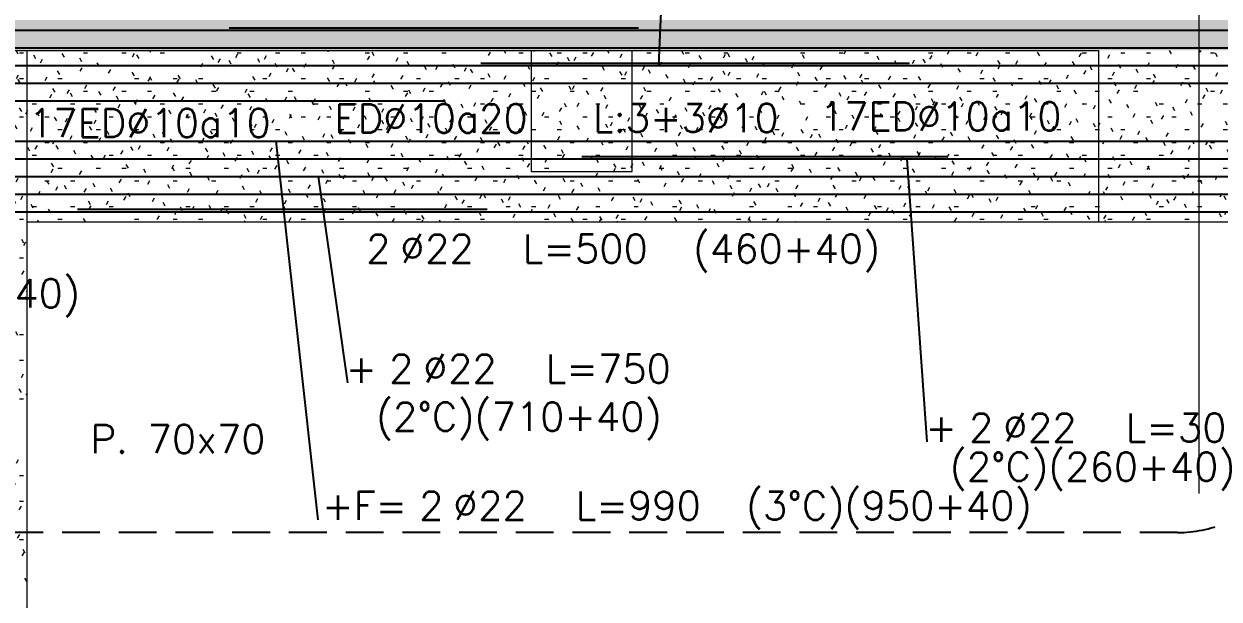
# Model space of a CAD drawing. Extents: x -10459 to 16942, y -13088 to 14608.
# Drawn here: x 4974.5 to 5448.6, y 2733.7 to 2961.7 of the extents above; entities that cross this region are included whole.
import ezdxf
from ezdxf.enums import TextEntityAlignment as Align

# ---------------------------------------------------------------- set-up
doc = ezdxf.new("R2010")
doc.units = 0
doc.header["$LTSCALE"] = 30
doc.header["$MEASUREMENT"] = 0
doc.linetypes.add("EJE1-1'$0$DASHED", pattern=[0.75, 0.5, -0.25])
doc.linetypes.add("EJE1-1'$0$RLE-PROYECCION", pattern=[0.71438, 0.47625, -0.23813])
doc.layers.get('0').update_dxf_attribs({"linetype": 'CONTINUOUS'})
for name, color, linetype in [("EJE1-1'$0$CORTES", 5, 'CONTINUOUS'), ("EJE1-1'$0$RLA-FE", 7, 'CONTINUOUS'), ("EJE1-1'$0$RLA-TEXTOS-FE", 9, 'CONTINUOUS')]:
    doc.layers.add(name, color=color, linetype=linetype)
doc.layers.add("EJE1-1'$0$RLA-ACHURADO", color=30, linetype="EJE1-1'$0$RLE-PROYECCION", lineweight=15, transparency=0.7)
for name, color, linetype, lineweight in [("EJE1-1'$0$RLA-CONTORNO", 30, 'CONTINUOUS', 15), ("EJE1-1'$0$RLA-EJES", 1, 'CONTINUOUS', 9), ("EJE1-1'$0$RLA-TEXTOS-1", 9, 'CONTINUOUS', 9)]:
    doc.layers.add(name, color=color, linetype=linetype, lineweight=lineweight)
doc.styles.add("EJE1-1'$0$RomanS", font='romans.shx', dxfattribs={"height": 11.25})
pattern_1 = [(0, (-234.281, -2576.79), (20.32, 5.08), [1.676, -13.564, 1.676, -13.564, -81.28]), (0, (-234.281, -2576.79), (20.32, 5.08), [-30.48, 1.676, -28.804, 1.676, -13.564, -35.56]), (0, (-234.281, -2576.79), (20.32, 5.08), [-76.2, 1.676, -8.484, 1.676, -23.724]), (120, (-226.661, -2574.25), (-14.559409, 15.057636), [1.676, -13.564, 1.676, -13.564, -81.28]), (120, (-226.661, -2574.25), (-14.559409, 15.057636), [-30.48, 1.676, -28.804, 1.676, -13.564, -35.56]), (120, (-226.661, -2574.25), (-14.559409, 15.057636), [-76.2, 1.676, -8.484, 1.676, -23.724]), (240, (-224.121, -2564.09), (-5.760591, -20.137636), [1.676, -13.564, 1.676, -13.564, -81.28]), (240, (-224.121, -2564.09), (-5.760591, -20.137636), [-30.48, 1.676, -28.804, 1.676, -13.564, -35.56]), (240, (-224.121, -2564.09), (-5.760591, -20.137636), [-76.2, 1.676, -8.484, 1.676, -23.724])]

# ---------------------------------------------------------------- blocks, each defined once
blk = doc.blocks.new('*U239')
at = {"layer": "EJE1-1'$0$RLA-FE"}
for p, q in [((0, 0), (918.21, 0)), ((918.21, 0), (968.21, 0)), ((968.21, 0), (1000, 0)), ((1000, 0), (1000, 0))]:
    blk.add_line(p, q, dxfattribs=at)
at = {"layer": "EJE1-1'$0$RLA-FE", "color": 3, "style": "EJE1-1'$0$RomanS", "flags": 8}
for tag, p in [('F=', (366.16, -18.3)), ('NUM', (380.57, -18.3))]:
    blk.add_attdef(tag, text='', height=11.25, dxfattribs=at).set_placement(p, align=Align.RIGHT)
at = {"layer": "EJE1-1'$0$RLA-FE", "color": 3, "style": "EJE1-1'$0$RomanS"}
for tag, p, flags in [('PHI', (384.47, -18.08), 12), ('DIAM', (394.32, -18.3), 12), ('MINUS', (416.34, -18.3), 13), ('MARK', (429.73, -18.3), 13), ('TEXTO_FE1', (433.03, -18.3), 8), ('TEXTO_FE2', (500.55, -18.28), 8), ('TIPO', (498.8, -57.92), 13), ('NVECES', (484.93, -76.86), 13), ('NUMFE', (488.86, -96.62), 13), ('CAPA', (497.06, -115.74), 13), ('DESPLAZA', (277.18, -134.17), 13), ('ESPACIO', (283.22, -152.53), 13), ('CANT', (297.06, -171.33), 13)]:
    blk.add_attdef(tag, p, '', height=11.25, dxfattribs=dict(at, flags=flags))
blk = doc.blocks.new('*U240')
at = {"layer": "EJE1-1'$0$RLA-FE"}
for p, q in [((460, 0), (460, 40)), ((0, 0), (0, 0)), ((0, 0), (378.21, 0)), ((378.21, 0), (428.21, 0)), ((428.21, 0), (460, 0))]:
    blk.add_line(p, q, dxfattribs=at)
at = {"layer": "EJE1-1'$0$RLA-FE", "color": 3, "style": "EJE1-1'$0$RomanS", "flags": 8}
for tag, p in [('F=', (109.75, -20.24)), ('NUM', (124.16, -20.24))]:
    blk.add_attdef(tag, text='', height=11.25, dxfattribs=at).set_placement(p, align=Align.RIGHT)
at = {"layer": "EJE1-1'$0$RLA-FE", "color": 3, "style": "EJE1-1'$0$RomanS"}
for tag, p, flags in [('PHI', (128.05, -20.02), 12), ('DIAM', (137.91, -20.24), 12), ('MINUS', (159.93, -20.24), 13), ('MARK', (173.32, -20.24), 13), ('TEXTO_FE1', (176.62, -20.24), 8), ('TEXTO_FE2', (244.14, -20.22), 8), ('TIPO', (228.8, -57.92), 13), ('NVECES', (214.93, -76.86), 13), ('NUMFE', (218.86, -96.62), 13), ('CAPA', (227.06, -115.74), 13), ('DESPLAZA', (277.18, -134.17), 13), ('ESPACIO', (283.22, -152.53), 13), ('CANT', (297.06, -171.33), 13)]:
    blk.add_attdef(tag, p, '', height=11.25, dxfattribs=dict(at, flags=flags))
blk = doc.blocks.new('*U149')
at = {"layer": "EJE1-1'$0$RLA-FE", "color": 6}
blk.add_line((0, 1), (162.5, 1), dxfattribs=at)
at = {"layer": "EJE1-1'$0$RLA-FE", "color": 3, "style": "EJE1-1'$0$RomanS", "flags": 8}
for tag, p in [('(', (66.91, 9.14)), ('EMP', (85.93, 9.14)), (')', (105.25, 9.14))]:
    blk.add_attdef(tag, text='', height=11.25, dxfattribs=at).set_placement(p, align=Align.CENTER)
blk = doc.blocks.new('*U241')
at = {"layer": "EJE1-1'$0$RLA-FE"}
for p, q in [((0, 0), (628.21, 0)), ((628.21, 0), (678.21, 0)), ((678.21, 0), (710, 0))]:
    blk.add_line(p, q, dxfattribs=at)
at = {"layer": "EJE1-1'$0$RLA-FE", "color": 3, "style": "EJE1-1'$0$RomanS"}
for tag, p, flags in [('TIPO', (353.8, -57.92), 13), ('NVECES', (339.93, -76.86), 13), ('PHI', (387.16, -81.55), 12), ('DIAM', (397.01, -81.77), 12), ('MINUS', (419.03, -81.77), 13), ('MARK', (432.42, -81.77), 13), ('TEXTO_FE1', (435.72, -81.77), 8), ('NUMFE', (343.86, -96.62), 13), ('TEXTO_FE2', (368.41, -100.78), 8), ('CAPA', (352.06, -115.74), 13), ('DESPLAZA', (277.18, -134.17), 13), ('ESPACIO', (283.22, -152.53), 13), ('CANT', (297.06, -171.33), 13)]:
    blk.add_attdef(tag, p, '', height=11.25, dxfattribs=dict(at, flags=flags))
at = {"layer": "EJE1-1'$0$RLA-FE", "color": 3, "style": "EJE1-1'$0$RomanS", "flags": 8}
for tag, p in [('F=', (368.85, -81.77)), ('NUM', (383.26, -81.77))]:
    blk.add_attdef(tag, text='', height=11.25, dxfattribs=at).set_placement(p, align=Align.RIGHT)
blk = doc.blocks.new('*U242')
at = {"layer": "EJE1-1'$0$RLA-FE"}
for p, q in [((0, 0), (878.21, 0)), ((878.21, 0), (928.21, 0)), ((928.21, 0), (960, 0))]:
    blk.add_line(p, q, dxfattribs=at)
at = {"layer": "EJE1-1'$0$RLA-FE", "color": 3, "style": "EJE1-1'$0$RomanS", "flags": 8}
for tag, p in [('F=', (253.31, -44.98)), ('NUM', (267.71, -44.98))]:
    blk.add_attdef(tag, text='', height=11.25, dxfattribs=at).set_placement(p, align=Align.RIGHT)
at = {"layer": "EJE1-1'$0$RLA-FE", "color": 3, "style": "EJE1-1'$0$RomanS"}
for tag, p, flags in [('PHI', (271.61, -44.76), 12), ('DIAM', (281.47, -44.98), 12), ('MINUS', (303.48, -44.98), 13), ('MARK', (316.88, -44.98), 13), ('TEXTO_FE1', (320.18, -44.98), 8), ('TEXTO_FE2', (387.7, -44.96), 8), ('TIPO', (478.8, -57.92), 13), ('NVECES', (464.93, -76.86), 13), ('NUMFE', (468.86, -96.62), 13), ('CAPA', (477.06, -115.74), 13), ('DESPLAZA', (277.18, -134.17), 13), ('ESPACIO', (283.22, -152.53), 13), ('CANT', (297.06, -171.33), 13)]:
    blk.add_attdef(tag, p, '', height=11.25, dxfattribs=dict(at, flags=flags))
blk = doc.blocks.new('*U162')
at = {"layer": "EJE1-1'$0$RLA-FE"}
for p, q in [((0, 0), (1018.21, 0)), ((1018.21, 0), (1068.21, 0)), ((1068.21, 0), (1100, 0)), ((1100, 0), (1100, 0))]:
    blk.add_line(p, q, dxfattribs=at)
at = {"layer": "EJE1-1'$0$RLA-FE", "color": 3, "style": "EJE1-1'$0$RomanS"}
for tag, p, flags in [('TIPO', (548.8, -57.92), 13), ('NVECES', (534.93, -76.86), 13), ('PHI', (466.73, -94.62), 12), ('DIAM', (476.59, -94.83), 12), ('MINUS', (498.6, -94.83), 13), ('MARK', (512, -94.83), 13), ('TEXTO_FE1', (515.3, -94.83), 8), ('TEXTO_FE2', (582.82, -94.81), 8), ('NUMFE', (538.86, -96.62), 13), ('CAPA', (547.06, -115.74), 13), ('DESPLAZA', (277.18, -134.17), 13), ('ESPACIO', (283.22, -152.53), 13), ('CANT', (297.06, -171.33), 13)]:
    blk.add_attdef(tag, p, '', height=11.25, dxfattribs=dict(at, flags=flags))
at = {"layer": "EJE1-1'$0$RLA-FE", "color": 3, "style": "EJE1-1'$0$RomanS", "flags": 8}
for tag, p in [('F=', (448.43, -94.83)), ('NUM', (462.83, -94.83))]:
    blk.add_attdef(tag, text='', height=11.25, dxfattribs=at).set_placement(p, align=Align.RIGHT)
blk = doc.blocks.new('*U163')
at = {"layer": "EJE1-1'$0$RLA-FE"}
for p, q in [((260, 0), (260, 40)), ((0, 0), (0, 0)), ((0, 0), (178.21, 0)), ((178.21, 0), (228.21, 0)), ((228.21, 0), (260, 0))]:
    blk.add_line(p, q, dxfattribs=at)
at = {"layer": "EJE1-1'$0$RLA-FE", "color": 3, "style": "EJE1-1'$0$RomanS"}
for tag, p, flags in [('TIPO', (128.8, -57.92), 13), ('NVECES', (114.93, -76.86), 13), ('NUMFE', (118.86, -96.62), 13), ('PHI', (167.19, -111.95), 12), ('DIAM', (177.05, -112.16), 12), ('MINUS', (199.07, -112.16), 13), ('MARK', (212.46, -112.16), 13), ('TEXTO_FE1', (215.76, -112.16), 8), ('CAPA', (127.06, -115.74), 13), ('TEXTO_FE2', (146.01, -127.68), 8), ('DESPLAZA', (277.18, -134.17), 13), ('ESPACIO', (283.22, -152.53), 13), ('CANT', (297.06, -171.33), 13)]:
    blk.add_attdef(tag, p, '', height=11.25, dxfattribs=dict(at, flags=flags))
at = {"layer": "EJE1-1'$0$RLA-FE", "color": 3, "style": "EJE1-1'$0$RomanS", "flags": 8}
for tag, p in [('F=', (148.89, -112.16)), ('NUM', (163.3, -112.16))]:
    blk.add_attdef(tag, text='', height=11.25, dxfattribs=at).set_placement(p, align=Align.RIGHT)
blk = doc.blocks.new('*U164')
at = {"layer": "EJE1-1'$0$RLA-FE", "color": 6}
blk.add_line((0, 1), (145, 1), dxfattribs=at)
at = {"layer": "EJE1-1'$0$RLA-FE", "color": 3, "style": "EJE1-1'$0$RomanS", "flags": 8}
for tag, p in [('(', (58.16, 9.14)), ('EMP', (77.18, 9.14)), (')', (96.5, 9.14))]:
    blk.add_attdef(tag, text='', height=11.25, dxfattribs=at).set_placement(p, align=Align.CENTER)
blk = doc.blocks.new('*U165')
at = {"layer": "EJE1-1'$0$RLA-FE"}
for p, q in [((0, 0), (868.21, 0)), ((868.21, 0), (918.21, 0)), ((918.21, 0), (950, 0))]:
    blk.add_line(p, q, dxfattribs=at)
at = {"layer": "EJE1-1'$0$RLA-FE", "color": 3, "style": "EJE1-1'$0$RomanS"}
for tag, p, flags in [('TIPO', (473.8, -57.92), 13), ('NVECES', (459.93, -76.86), 13), ('NUMFE', (463.86, -96.62), 13), ('CAPA', (472.06, -115.74), 13), ('DESPLAZA', (217.18, -134.17), 13), ('ESPACIO', (223.22, -152.53), 13), ('PHI', (639.09, -149.92), 12), ('DIAM', (648.95, -150.13), 12), ('MINUS', (670.96, -150.13), 13), ('MARK', (684.36, -150.13), 13), ('TEXTO_FE1', (687.66, -150.13), 8), ('TEXTO_FE2', (755.18, -150.12), 8), ('CANT', (237.06, -171.33), 13)]:
    blk.add_attdef(tag, p, '', height=11.25, dxfattribs=dict(at, flags=flags))
at = {"layer": "EJE1-1'$0$RLA-FE", "color": 3, "style": "EJE1-1'$0$RomanS", "flags": 8}
for tag, p in [('F=', (620.79, -150.13)), ('NUM', (635.19, -150.13))]:
    blk.add_attdef(tag, text='', height=11.25, dxfattribs=at).set_placement(p, align=Align.RIGHT)
blk = doc.blocks.new('*U166')
at = {"layer": "EJE1-1'$0$RLA-FE"}
for p, q in [((0, 0), (1118.21, 0)), ((1118.21, 0), (1168.21, 0)), ((1168.21, 0), (1200, 0)), ((1200, 0), (1200, 0))]:
    blk.add_line(p, q, dxfattribs=at)
at = {"layer": "EJE1-1'$0$RLA-FE", "color": 3, "style": "EJE1-1'$0$RomanS", "flags": 8}
for tag, p in [('F=', (508.44, 7.32)), ('NUM', (522.85, 7.32))]:
    blk.add_attdef(tag, text='', height=11.25, dxfattribs=at).set_placement(p, align=Align.RIGHT)
at = {"layer": "EJE1-1'$0$RLA-FE", "color": 3, "style": "EJE1-1'$0$RomanS"}
for tag, p, flags in [('PHI', (526.74, 7.54), 12), ('DIAM', (536.6, 7.32), 12), ('MINUS', (558.62, 7.32), 13), ('MARK', (572.01, 7.32), 13), ('TEXTO_FE1', (575.31, 7.32), 8), ('TEXTO_FE2', (642.83, 7.34), 8), ('TIPO', (598.8, -57.92), 13), ('NVECES', (584.93, -76.86), 13), ('NUMFE', (588.86, -96.62), 13), ('CAPA', (597.06, -115.74), 13), ('DESPLAZA', (277.18, -134.17), 13), ('ESPACIO', (283.22, -152.53), 13), ('CANT', (297.06, -171.33), 13)]:
    blk.add_attdef(tag, p, '', height=11.25, dxfattribs=dict(at, flags=flags))
blk = doc.blocks.new('*U167')
at = {"layer": "EJE1-1'$0$RLA-FE"}
for p, q in [((0, 0), (0, 0)), ((0, 0), (318.21, 0)), ((318.21, 0), (368.21, 0)), ((368.21, 0), (400, 0)), ((400, 0), (400, -50))]:
    blk.add_line(p, q, dxfattribs=at)
at = {"layer": "EJE1-1'$0$RLA-FE", "color": 3, "style": "EJE1-1'$0$RomanS"}
for tag, p, flags in [('TEXTO_FE2', (215.75, 24.04), 8), ('PHI', (212.94, 7.54), 12), ('DIAM', (222.79, 7.32), 12), ('MINUS', (244.81, 7.32), 13), ('MARK', (258.2, 7.32), 13), ('TEXTO_FE1', (261.5, 7.32), 8), ('TIPO', (198.8, -57.92), 13), ('NVECES', (184.93, -76.86), 13), ('NUMFE', (188.86, -96.62), 13), ('CAPA', (197.06, -115.74), 13), ('DESPLAZA', (277.18, -134.17), 13), ('ESPACIO', (283.22, -152.53), 13), ('CANT', (297.06, -171.33), 13)]:
    blk.add_attdef(tag, p, '', height=11.25, dxfattribs=dict(at, flags=flags))
at = {"layer": "EJE1-1'$0$RLA-FE", "color": 3, "style": "EJE1-1'$0$RomanS", "flags": 8}
for tag, p in [('F=', (194.63, 7.32)), ('NUM', (209.04, 7.32))]:
    blk.add_attdef(tag, text='', height=11.25, dxfattribs=at).set_placement(p, align=Align.RIGHT)
blk = doc.blocks.new('*U168')
at = {"layer": "EJE1-1'$0$RLA-FE", "color": 6}
blk.add_line((0, 1), (162.37, 1), dxfattribs=at)
at = {"layer": "EJE1-1'$0$RLA-FE", "color": 3, "style": "EJE1-1'$0$RomanS", "flags": 8}
for tag, p in [('(', (66.84, 9.14)), ('EMP', (85.87, 9.14)), (')', (105.18, 9.14))]:
    blk.add_attdef(tag, text='', height=11.25, dxfattribs=at).set_placement(p, align=Align.CENTER)
blk = doc.blocks.new('*U169')
at = {"layer": "EJE1-1'$0$RLA-FE"}
for p, q in [((0, 0), (868.21, 0)), ((868.21, 0), (918.21, 0)), ((918.21, 0), (950, 0))]:
    blk.add_line(p, q, dxfattribs=at)
at = {"layer": "EJE1-1'$0$RLA-FE", "color": 3, "style": "EJE1-1'$0$RomanS", "flags": 8}
for tag, p in [('F=', (361.1, 58.14)), ('NUM', (375.51, 58.14))]:
    blk.add_attdef(tag, text='', height=11.25, dxfattribs=at).set_placement(p, align=Align.RIGHT)
at = {"layer": "EJE1-1'$0$RLA-FE", "color": 3, "style": "EJE1-1'$0$RomanS"}
for tag, p, flags in [('PHI', (379.4, 58.36), 12), ('DIAM', (389.26, 58.14), 12), ('MINUS', (411.28, 58.14), 13), ('MARK', (424.67, 58.14), 13), ('TEXTO_FE1', (427.97, 58.14), 8), ('TEXTO_FE2', (495.49, 58.16), 8), ('TIPO', (473.8, -57.92), 13), ('NVECES', (459.93, -76.86), 13), ('NUMFE', (463.86, -96.62), 13), ('CAPA', (472.06, -115.74), 13), ('DESPLAZA', (277.18, -134.17), 13), ('ESPACIO', (283.22, -152.53), 13), ('CANT', (297.06, -171.33), 13)]:
    blk.add_attdef(tag, p, '', height=11.25, dxfattribs=dict(at, flags=flags))
blk = doc.blocks.new('*U251')
at = {"layer": "EJE1-1'$0$RLA-FE"}
for p, q in [((0, 0), (1068.21, 0)), ((1068.21, 0), (1118.21, 0)), ((1118.21, 0), (1150, 0)), ((1150, 0), (1150, 0))]:
    blk.add_line(p, q, dxfattribs=at)
at = {"layer": "EJE1-1'$0$RLA-FE", "color": 3, "style": "EJE1-1'$0$RomanS", "flags": 8}
for tag, p in [('F=', (381.87, 42.35)), ('NUM', (396.28, 42.35))]:
    blk.add_attdef(tag, text='', height=11.25, dxfattribs=at).set_placement(p, align=Align.RIGHT)
at = {"layer": "EJE1-1'$0$RLA-FE", "color": 3, "style": "EJE1-1'$0$RomanS"}
for tag, p, flags in [('PHI', (400.17, 42.56), 14), ('DIAM', (410.03, 42.35), 12), ('MINUS', (432.05, 42.35), 13), ('MARK', (445.44, 42.35), 13), ('TEXTO_FE1', (448.74, 42.35), 8), ('TEXTO_FE2', (516.26, 42.36), 8), ('TIPO', (573.8, -75.78), 13), ('NVECES', (559.93, -94.72), 13), ('NUMFE', (563.86, -114.48), 13), ('CAPA', (572.06, -133.6), 13), ('DESPLAZA', (278.34, -151.59), 13), ('ESPACIO', (284.39, -169.95), 13), ('CANT', (298.23, -188.75), 13)]:
    blk.add_attdef(tag, p, '', height=11.25, dxfattribs=dict(at, flags=flags))
blk = doc.blocks.new('*U173')
at = {"layer": "EJE1-1'$0$RLA-FE"}
for p, q in [((0, 0), (0, 0)), ((0, 0), (218.21, 0)), ((218.21, 0), (268.21, 0)), ((268.21, 0), (300, 0)), ((300, 0), (300, -50))]:
    blk.add_line(p, q, dxfattribs=at)
at = {"layer": "EJE1-1'$0$RLA-FE", "color": 3, "style": "EJE1-1'$0$RomanS"}
for tag, p, flags in [('TEXTO_FE2', (88.63, 107.08), 8), ('PHI', (131.43, 86.91), 14), ('DIAM', (141.28, 86.69), 12), ('MINUS', (163.3, 86.69), 13), ('MARK', (176.69, 86.69), 13), ('TEXTO_FE1', (179.99, 86.69), 8), ('TIPO', (148.8, -75.78), 13), ('NVECES', (134.93, -94.72), 13), ('NUMFE', (138.86, -114.48), 13), ('CAPA', (147.06, -133.6), 13), ('DESPLAZA', (278.34, -151.59), 13), ('ESPACIO', (284.39, -169.95), 13), ('CANT', (298.23, -188.75), 13)]:
    blk.add_attdef(tag, p, '', height=11.25, dxfattribs=dict(at, flags=flags))
at = {"layer": "EJE1-1'$0$RLA-FE", "color": 3, "style": "EJE1-1'$0$RomanS", "flags": 8}
for tag, p in [('F=', (113.12, 86.69)), ('NUM', (127.53, 86.69))]:
    blk.add_attdef(tag, text='', height=11.25, dxfattribs=at).set_placement(p, align=Align.RIGHT)
blk = doc.blocks.new('*U174')
at = {"layer": "EJE1-1'$0$RLA-FE", "color": 6}
blk.add_line((0, 1), (170, 1), dxfattribs=at)
at = {"layer": "EJE1-1'$0$RLA-FE", "color": 3, "style": "EJE1-1'$0$RomanS", "flags": 8}
for tag, p in [('(', (70.66, 9.14)), ('EMP', (89.68, 9.14)), (')', (109, 9.14))]:
    blk.add_attdef(tag, text='', height=11.25, dxfattribs=at).set_placement(p, align=Align.CENTER)
blk = doc.blocks.new('*U176')
at = {"layer": "EJE1-1'$0$RLA-FE"}
for p, q in [((0, 0), (718.21, 0)), ((718.21, 0), (768.21, 0)), ((768.21, 0), (800, 0))]:
    blk.add_line(p, q, dxfattribs=at)
at = {"layer": "EJE1-1'$0$RLA-FE", "color": 3, "style": "EJE1-1'$0$RomanS", "flags": 8}
for tag, p in [('F=', (308.44, 110.72)), ('NUM', (322.85, 110.72))]:
    blk.add_attdef(tag, text='', height=11.25, dxfattribs=at).set_placement(p, align=Align.RIGHT)
at = {"layer": "EJE1-1'$0$RLA-FE", "color": 3, "style": "EJE1-1'$0$RomanS"}
for tag, p, flags in [('PHI', (326.74, 110.93), 14), ('DIAM', (336.6, 110.72), 12), ('MINUS', (358.62, 110.72), 13), ('MARK', (372.01, 110.72), 13), ('TEXTO_FE1', (375.31, 110.72), 8), ('TEXTO_FE2', (442.83, 110.74), 8), ('TIPO', (398.8, -75.78), 13), ('NVECES', (384.93, -94.72), 13), ('NUMFE', (388.86, -114.48), 13), ('CAPA', (397.06, -133.6), 13), ('DESPLAZA', (278.34, -151.59), 13), ('ESPACIO', (284.39, -169.95), 13), ('CANT', (298.23, -188.75), 13)]:
    blk.add_attdef(tag, p, '', height=11.25, dxfattribs=dict(at, flags=flags))
blk = doc.blocks.new('*U178')
at = {"layer": "EJE1-1'$0$RLA-FE"}
for p, q in [((0, 0), (0, 0)), ((0, 0), (268.21, 0)), ((268.21, 0), (318.21, 0)), ((318.21, 0), (350, 0)), ((350, 0), (350, 0))]:
    blk.add_line(p, q, dxfattribs=at)
at = {"layer": "EJE1-1'$0$RLA-FE", "color": 3, "style": "EJE1-1'$0$RomanS"}
for tag, p, flags in [('PHI', (99.62, 135.86), 14), ('DIAM', (109.48, 135.65), 12), ('MINUS', (131.5, 135.65), 13), ('MARK', (144.89, 135.65), 13), ('TEXTO_FE1', (148.19, 135.65), 8), ('TEXTO_FE2', (215.71, 135.66), 8), ('TIPO', (173.8, -75.78), 13), ('NVECES', (159.93, -94.72), 13), ('NUMFE', (163.86, -114.48), 13), ('CAPA', (172.06, -133.6), 13), ('DESPLAZA', (278.34, -151.59), 13), ('ESPACIO', (284.39, -169.95), 13), ('CANT', (298.23, -188.75), 13)]:
    blk.add_attdef(tag, p, '', height=11.25, dxfattribs=dict(at, flags=flags))
at = {"layer": "EJE1-1'$0$RLA-FE", "color": 3, "style": "EJE1-1'$0$RomanS", "flags": 8}
for tag, p in [('F=', (81.32, 135.65)), ('NUM', (95.73, 135.65))]:
    blk.add_attdef(tag, text='', height=11.25, dxfattribs=at).set_placement(p, align=Align.RIGHT)
blk = doc.blocks.new("EJE1-1'")
at = {"layer": "EJE1-1'$0$RLA-ACHURADO"}
h = blk.add_hatch(dxfattribs=at)
h.set_pattern_fill('SAND - DENSE', color=256, style=0, pattern_type=2)
h.set_pattern_definition(pattern_1)
h.paths.add_polyline_path([(2720.477, 775), (2720.477, 787), (2135.481, 787), (2135.481, 775), (2636.786, 775)], flags=0)
h = blk.add_hatch(dxfattribs=at)
h.set_pattern_fill('SAND - DENSE', color=256, style=0, pattern_type=2)
h.set_pattern_definition(pattern_1)
h.paths.add_polyline_path([(2070.481, 391), (2140.481, 391), (2140.481, 775), (2135.481, 775), (2135.481, 707), (2075.481, 707), (2075.481, 772), (2070.481, 772), (2070.481, 707)], flags=0)
h = blk.add_hatch(dxfattribs=at)
h.set_pattern_fill('SAND - DENSE', color=256, style=0, pattern_type=2)
h.set_pattern_definition(pattern_1)
h.paths.add_polyline_path([(2140.481, 707), (2565.477, 707), (2565.477, 775), (2380.481, 775), (2380.481, 727), (2340.481, 727), (2340.481, 775), (2140.481, 775), (2140.481, 772)], flags=0)
h = blk.add_hatch(dxfattribs=at)
h.set_pattern_fill('SAND - DENSE', color=256, style=0, pattern_type=2)
h.set_pattern_definition(pattern_1)
h.paths.add_polyline_path([(2378.259, 727), (2380.481, 727), (2380.481, 775), (2340.481, 775), (2340.481, 727)], flags=0)
h = blk.add_hatch(dxfattribs=at)
h.set_pattern_fill('SAND - DENSE', color=256, style=0, pattern_type=2)
h.set_pattern_definition(pattern_1)
h.paths.add_polyline_path([(2565.477, 707), (2625.477, 707), (2625.477, 775), (2565.477, 775), (2565.477, 739.421)], flags=0)
at = {"layer": "EJE1-1'$0$CORTES", "color": 1, "linetype": "EJE1-1'$0$DASHED"}
blk.add_lwpolyline([(2096.685, 1296.086), (2596.866, 1296.086, -0.4142136), (2646.866, 1246.086), (2646.866, 633.863, -0.4142136), (2596.866, 583.863), (2096.685, 583.863, -0.4142136), (2046.685, 633.863), (2046.685, 1246.086, -0.4142136)], format="xyb", close=True, dxfattribs=at)
at = {"layer": "EJE1-1'$0$RLA-CONTORNO"}
for p, q in [((2135.481, 775), (2340.481, 775)), ((2140.481, 391), (2140.481, 775)), ((2340.481, 775), (2340.481, 727)), ((2340.486, 775), (2380.476, 775)), ((2380.481, 775), (2565.477, 775)), ((2380.481, 727), (2380.481, 775)), ((2565.477, 775), (2565.477, 707)), ((2340.481, 727), (2380.481, 727)), ((2140.481, 707), (2565.477, 707)), ((2565.477, 707), (2625.477, 707))]:
    blk.add_line(p, q, dxfattribs=at)
at = {"layer": "EJE1-1'$0$RLA-EJES"}
blk.add_line((2605.481, 599.295), (2605.481, 1463), dxfattribs=at)
at = {"layer": "EJE1-1'$0$RLA-FE", "color": 2}
for p, q in [((2391.099, 769), (2394.882, 855.692)), ((2255.906, 588.867), (2239.317, 739)), ((2497.582, 619.837), (2489.588, 732)), ((2255.912, 725), (2267.545, 643.235))]:
    blk.add_line(p, q, dxfattribs=at)
at = {"layer": "EJE1-1'$0$RLA-FE"}
ref = blk.add_blockref('*U178', (1956.314, 755), dxfattribs=at)
ref.add_attrib('DIAM', '28', (2065.791, 890.646), dxfattribs={"color": 3, "height": 11.25, "style": "EJE1-1'$0$RomanS"})
ref.add_attrib('NUM', '2', dxfattribs={"color": 3, "height": 11.25, "style": "EJE1-1'$0$RomanS"}).set_placement((2052.04, 890.646), align=Align.RIGHT)
ref.add_attrib('TEXTO_FE1', 'L=350', (2104.503, 890.646), dxfattribs={"color": 3, "height": 11.25, "style": "EJE1-1'$0$RomanS"})
ref.add_attrib('TEXTO_FE2', '(3°C)', (2172.025, 890.664), dxfattribs={"color": 3, "height": 11.25, "style": "EJE1-1'$0$RomanS"})
ref.add_attrib('F=', "+F'=", dxfattribs={"color": 3, "height": 11.25, "style": "EJE1-1'$0$RomanS"}).set_placement((2037.631, 890.646), align=Align.RIGHT)
ref = blk.add_blockref('*U173', (2320.477, 769), dxfattribs=at)
ref.add_attrib('DIAM', '25', (2461.761, 855.692), dxfattribs={"color": 3, "height": 11.25, "style": "EJE1-1'$0$RomanS"})
ref.add_attrib('NUM', '2', dxfattribs={"color": 3, "height": 11.25, "style": "EJE1-1'$0$RomanS"}).set_placement((2448.01, 855.692), align=Align.RIGHT)
ref.add_attrib('TEXTO_FE1', 'L=350', (2500.472, 855.692), dxfattribs={"color": 3, "height": 11.25, "style": "EJE1-1'$0$RomanS"})
ref.add_attrib('TEXTO_FE2', '(2°C)(300+50)', (2409.106, 876.081), dxfattribs={"color": 3, "height": 11.25, "style": "EJE1-1'$0$RomanS"})
ref.add_attrib('F=', "+F'=", dxfattribs={"color": 3, "height": 11.25, "style": "EJE1-1'$0$RomanS"}).set_placement((2433.601, 855.692), align=Align.RIGHT)
for name, p in [('*U176', (1820.477, 762)), ('*U169', (1670.478, 776)), ('*U251', (1340.481, 769)), ('*U166', (1182.981, 783)), ('*U168', (2220.609, 783)), ('*U174', (2320.477, 769)), ('*U162', (1405.481, 732)), ('*U164', (2360.477, 732)), ('*U149', (2160.477, 711)), ('*U239', (1322.98, 711))]:
    blk.add_blockref(name, p, dxfattribs=at)
ref = blk.add_blockref('*U167', (2220.609, 783), dxfattribs=at)
ref.add_attrib('DIAM', '25', (2443.401, 790.324), dxfattribs={"color": 3, "height": 11.25, "style": "EJE1-1'$0$RomanS"})
ref.add_attrib('NUM', '2', dxfattribs={"color": 3, "height": 11.25, "style": "EJE1-1'$0$RomanS"}).set_placement((2429.65, 790.324), align=Align.RIGHT)
ref.add_attrib('TEXTO_FE1', 'L=450', (2482.113, 790.324), dxfattribs={"color": 3, "height": 11.25, "style": "EJE1-1'$0$RomanS"})
ref.add_attrib('TEXTO_FE2', '(400+50)', (2436.359, 807.045), dxfattribs={"color": 3, "height": 11.25, "style": "EJE1-1'$0$RomanS"})
ref.add_attrib('PHI', '%%C', (2433.546, 790.538), dxfattribs={"color": 3, "height": 11.25, "style": "EJE1-1'$0$RomanS"})
ref = blk.add_blockref('*U165', (1670.477, 739), dxfattribs=at)
ref.add_attrib('DIAM', '22', (2319.423, 588.867), dxfattribs={"color": 3, "height": 11.25, "style": "EJE1-1'$0$RomanS"})
ref.add_attrib('NUM', '2', dxfattribs={"color": 3, "height": 11.25, "style": "EJE1-1'$0$RomanS"}).set_placement((2305.672, 588.867), align=Align.RIGHT)
ref.add_attrib('TEXTO_FE1', 'L=990', (2358.134, 588.867), dxfattribs={"color": 3, "height": 11.25, "style": "EJE1-1'$0$RomanS"})
ref.add_attrib('TEXTO_FE2', '(3°C)(950+40)', (2425.656, 588.884), dxfattribs={"color": 3, "height": 11.25, "style": "EJE1-1'$0$RomanS"})
ref.add_attrib('PHI', '%%C', (2309.567, 589.081), dxfattribs={"color": 3, "height": 11.25, "style": "EJE1-1'$0$RomanS"})
ref.add_attrib('F=', '+F=', dxfattribs={"color": 3, "height": 11.25, "style": "EJE1-1'$0$RomanS"}).set_placement((2291.263, 588.867), align=Align.RIGHT)
ref = blk.add_blockref('*U163', (2360.477, 732), dxfattribs=at)
ref.add_attrib('DIAM', '22', (2537.528, 619.837), dxfattribs={"color": 3, "height": 11.25, "style": "EJE1-1'$0$RomanS"})
ref.add_attrib('NUM', '2', dxfattribs={"color": 3, "height": 11.25, "style": "EJE1-1'$0$RomanS"}).set_placement((2523.776, 619.837), align=Align.RIGHT)
ref.add_attrib('TEXTO_FE1', 'L=300', (2576.239, 619.837), dxfattribs={"color": 3, "height": 11.25, "style": "EJE1-1'$0$RomanS"})
ref.add_attrib('TEXTO_FE2', '(2°C)(260+40)', (2506.492, 604.317), dxfattribs={"color": 3, "height": 11.25, "style": "EJE1-1'$0$RomanS"})
ref.add_attrib('PHI', '%%C', (2527.672, 620.051), dxfattribs={"color": 3, "height": 11.25, "style": "EJE1-1'$0$RomanS"})
ref.add_attrib('F=', '+', dxfattribs={"color": 3, "height": 11.25, "style": "EJE1-1'$0$RomanS"}).set_placement((2509.368, 619.837), align=Align.RIGHT)
ref = blk.add_blockref('*U241', (1910.477, 725), dxfattribs=at)
ref.add_attrib('DIAM', '22', (2307.491, 643.235), dxfattribs={"color": 3, "height": 11.25, "style": "EJE1-1'$0$RomanS"})
ref.add_attrib('NUM', '2', dxfattribs={"color": 3, "height": 11.25, "style": "EJE1-1'$0$RomanS"}).set_placement((2293.74, 643.235), align=Align.RIGHT)
ref.add_attrib('TEXTO_FE1', 'L=750', (2346.202, 643.235), dxfattribs={"color": 3, "height": 11.25, "style": "EJE1-1'$0$RomanS"})
ref.add_attrib('TEXTO_FE2', '(2°C)(710+40)', (2278.89, 624.223), dxfattribs={"color": 3, "height": 11.25, "style": "EJE1-1'$0$RomanS"})
ref.add_attrib('PHI', '%%C', (2297.635, 643.449), dxfattribs={"color": 3, "height": 11.25, "style": "EJE1-1'$0$RomanS"})
ref.add_attrib('F=', '+', dxfattribs={"color": 3, "height": 11.25, "style": "EJE1-1'$0$RomanS"}).set_placement((2279.331, 643.235), align=Align.RIGHT)
ref = blk.add_blockref('*U242', (1660.477, 718), dxfattribs=at)
ref.add_attrib('TEXTO_FE2', '(1°C)(960+40)', (2048.176, 673.042), dxfattribs={"color": 3, "height": 11.25, "style": "EJE1-1'$0$RomanS"})
ref = blk.add_blockref('*U240', (2160.477, 711), dxfattribs=at)
ref.add_attrib('DIAM', '22', (2298.384, 690.763), dxfattribs={"color": 3, "height": 11.25, "style": "EJE1-1'$0$RomanS"})
ref.add_attrib('NUM', '2', dxfattribs={"color": 3, "height": 11.25, "style": "EJE1-1'$0$RomanS"}).set_placement((2284.633, 690.763), align=Align.RIGHT)
ref.add_attrib('TEXTO_FE1', 'L=500', (2337.095, 690.763), dxfattribs={"color": 3, "height": 11.25, "style": "EJE1-1'$0$RomanS"})
ref.add_attrib('TEXTO_FE2', '(460+40)', (2404.617, 690.781), dxfattribs={"color": 3, "height": 11.25, "style": "EJE1-1'$0$RomanS"})
ref.add_attrib('PHI', '%%C', (2288.528, 690.977), dxfattribs={"color": 3, "height": 11.25, "style": "EJE1-1'$0$RomanS"})
at = {"layer": "EJE1-1'$0$RLA-TEXTOS-1", "insert": (2200.35, 620.913), "char_height": 11.25, "width": 129.81884, "attachment_point": 5, "line_spacing_factor": 0.983083, "style": "EJE1-1'$0$RomanS"}
blk.add_mtext('P. 70x70', dxfattribs=at)
at = {"layer": "EJE1-1'$0$RLA-TEXTOS-FE", "color": 9, "style": "EJE1-1'$0$RomanS"}
for s, p in [('17ED%%C10a10', (2502.885, 743.205)), ('17ED%%C10a10', (2189.176, 740.568)), ('ED%%C10a20', (2300.747, 742.385)), ('L:3+3%%C10', (2401.798, 742.532))]:
    blk.add_text(s, height=11.25, dxfattribs=at).set_placement(p, align=Align.CENTER)

msp = doc.modelspace()

# ---------------------------------------------------------------- block references
msp.add_blockref("EJE1-1'", (2835.3, 2176.19))

doc.saveas('drawing.dxf')
